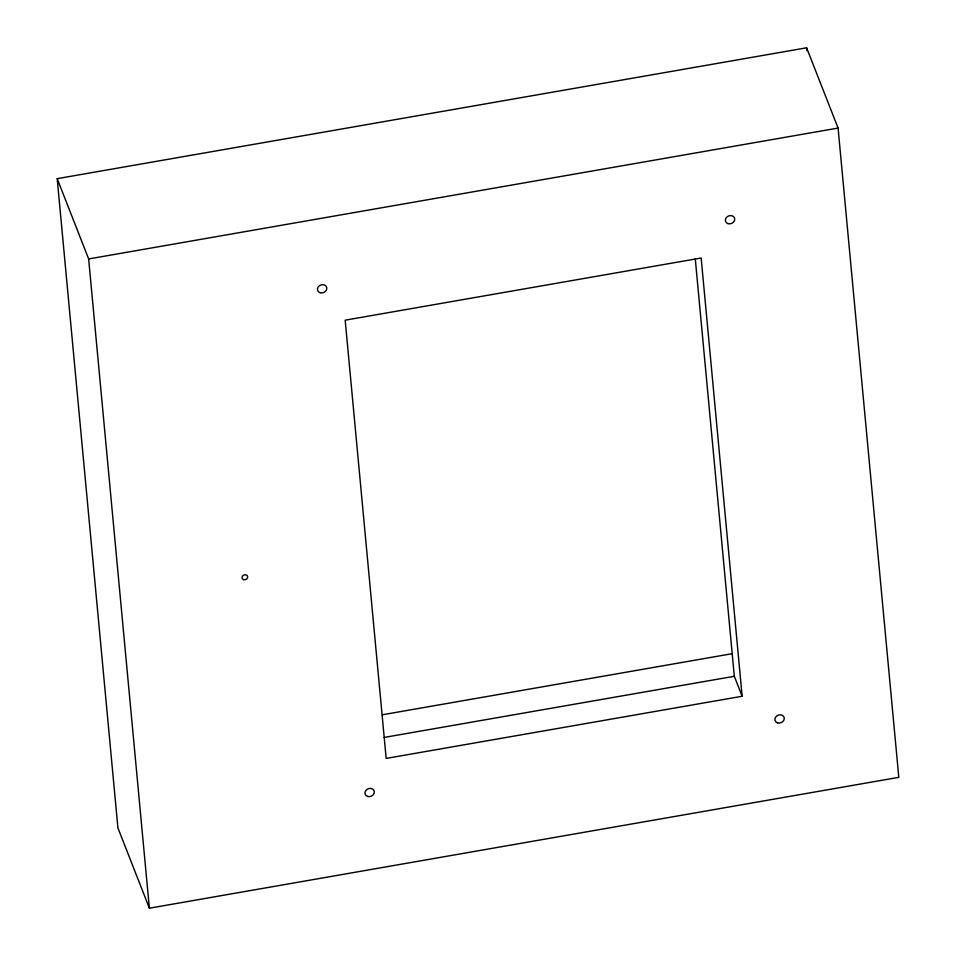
<?xml version="1.0" encoding="UTF-8"?>
<svg xmlns="http://www.w3.org/2000/svg" width="956" height="956" viewBox="0 0 956 956"><rect width="100%" height="100%" fill="white"/><g stroke="black" fill="none" stroke-linecap="round" stroke-linejoin="round"><path stroke-width="1.43" d="M57.193 178.664L806.625 47.8L838.077 128.068L898.807 777.336L149.375 908.2L117.923 827.932L57.193 178.664L88.645 258.945L149.375 908.2M88.645 258.945L838.077 128.068M382.388 714.777L732.308 653.665M384.216 737.423L734.316 676.286L742.143 696.255L386.164 758.419L345.176 320.176L701.154 258.012L742.143 696.255M806.625 47.8L806.9 50.776M695.275 258.837L734.316 676.286M777.563 722.867A4.792 4.027 -21.4 0 0 784.255 718.135A4.792 4.027 -21.4 0 0 776.905 715.841A4.792 4.027 -21.4 0 0 777.563 722.867M728.042 223.632A4.792 4.027 -21.4 0 0 734.734 218.888A4.792 4.027 -21.4 0 0 727.385 216.594A4.792 4.027 -21.4 0 0 728.042 223.632M367.618 796.432A4.792 4.027 -21.4 0 0 374.322 791.699A4.792 4.027 -21.4 0 0 366.961 789.405A4.792 4.027 -21.4 0 0 367.618 796.432M320.129 292.703A4.792 4.027 -21.4 0 0 326.821 287.959A4.792 4.027 -21.4 0 0 319.471 285.677A4.792 4.027 -21.4 0 0 320.129 292.703M243.649 579.623A2.88 2.414 -21.4 0 0 247.676 576.779A2.88 2.414 -21.4 0 0 243.254 575.404A2.88 2.414 -21.4 0 0 243.649 579.623"/></g></svg>
